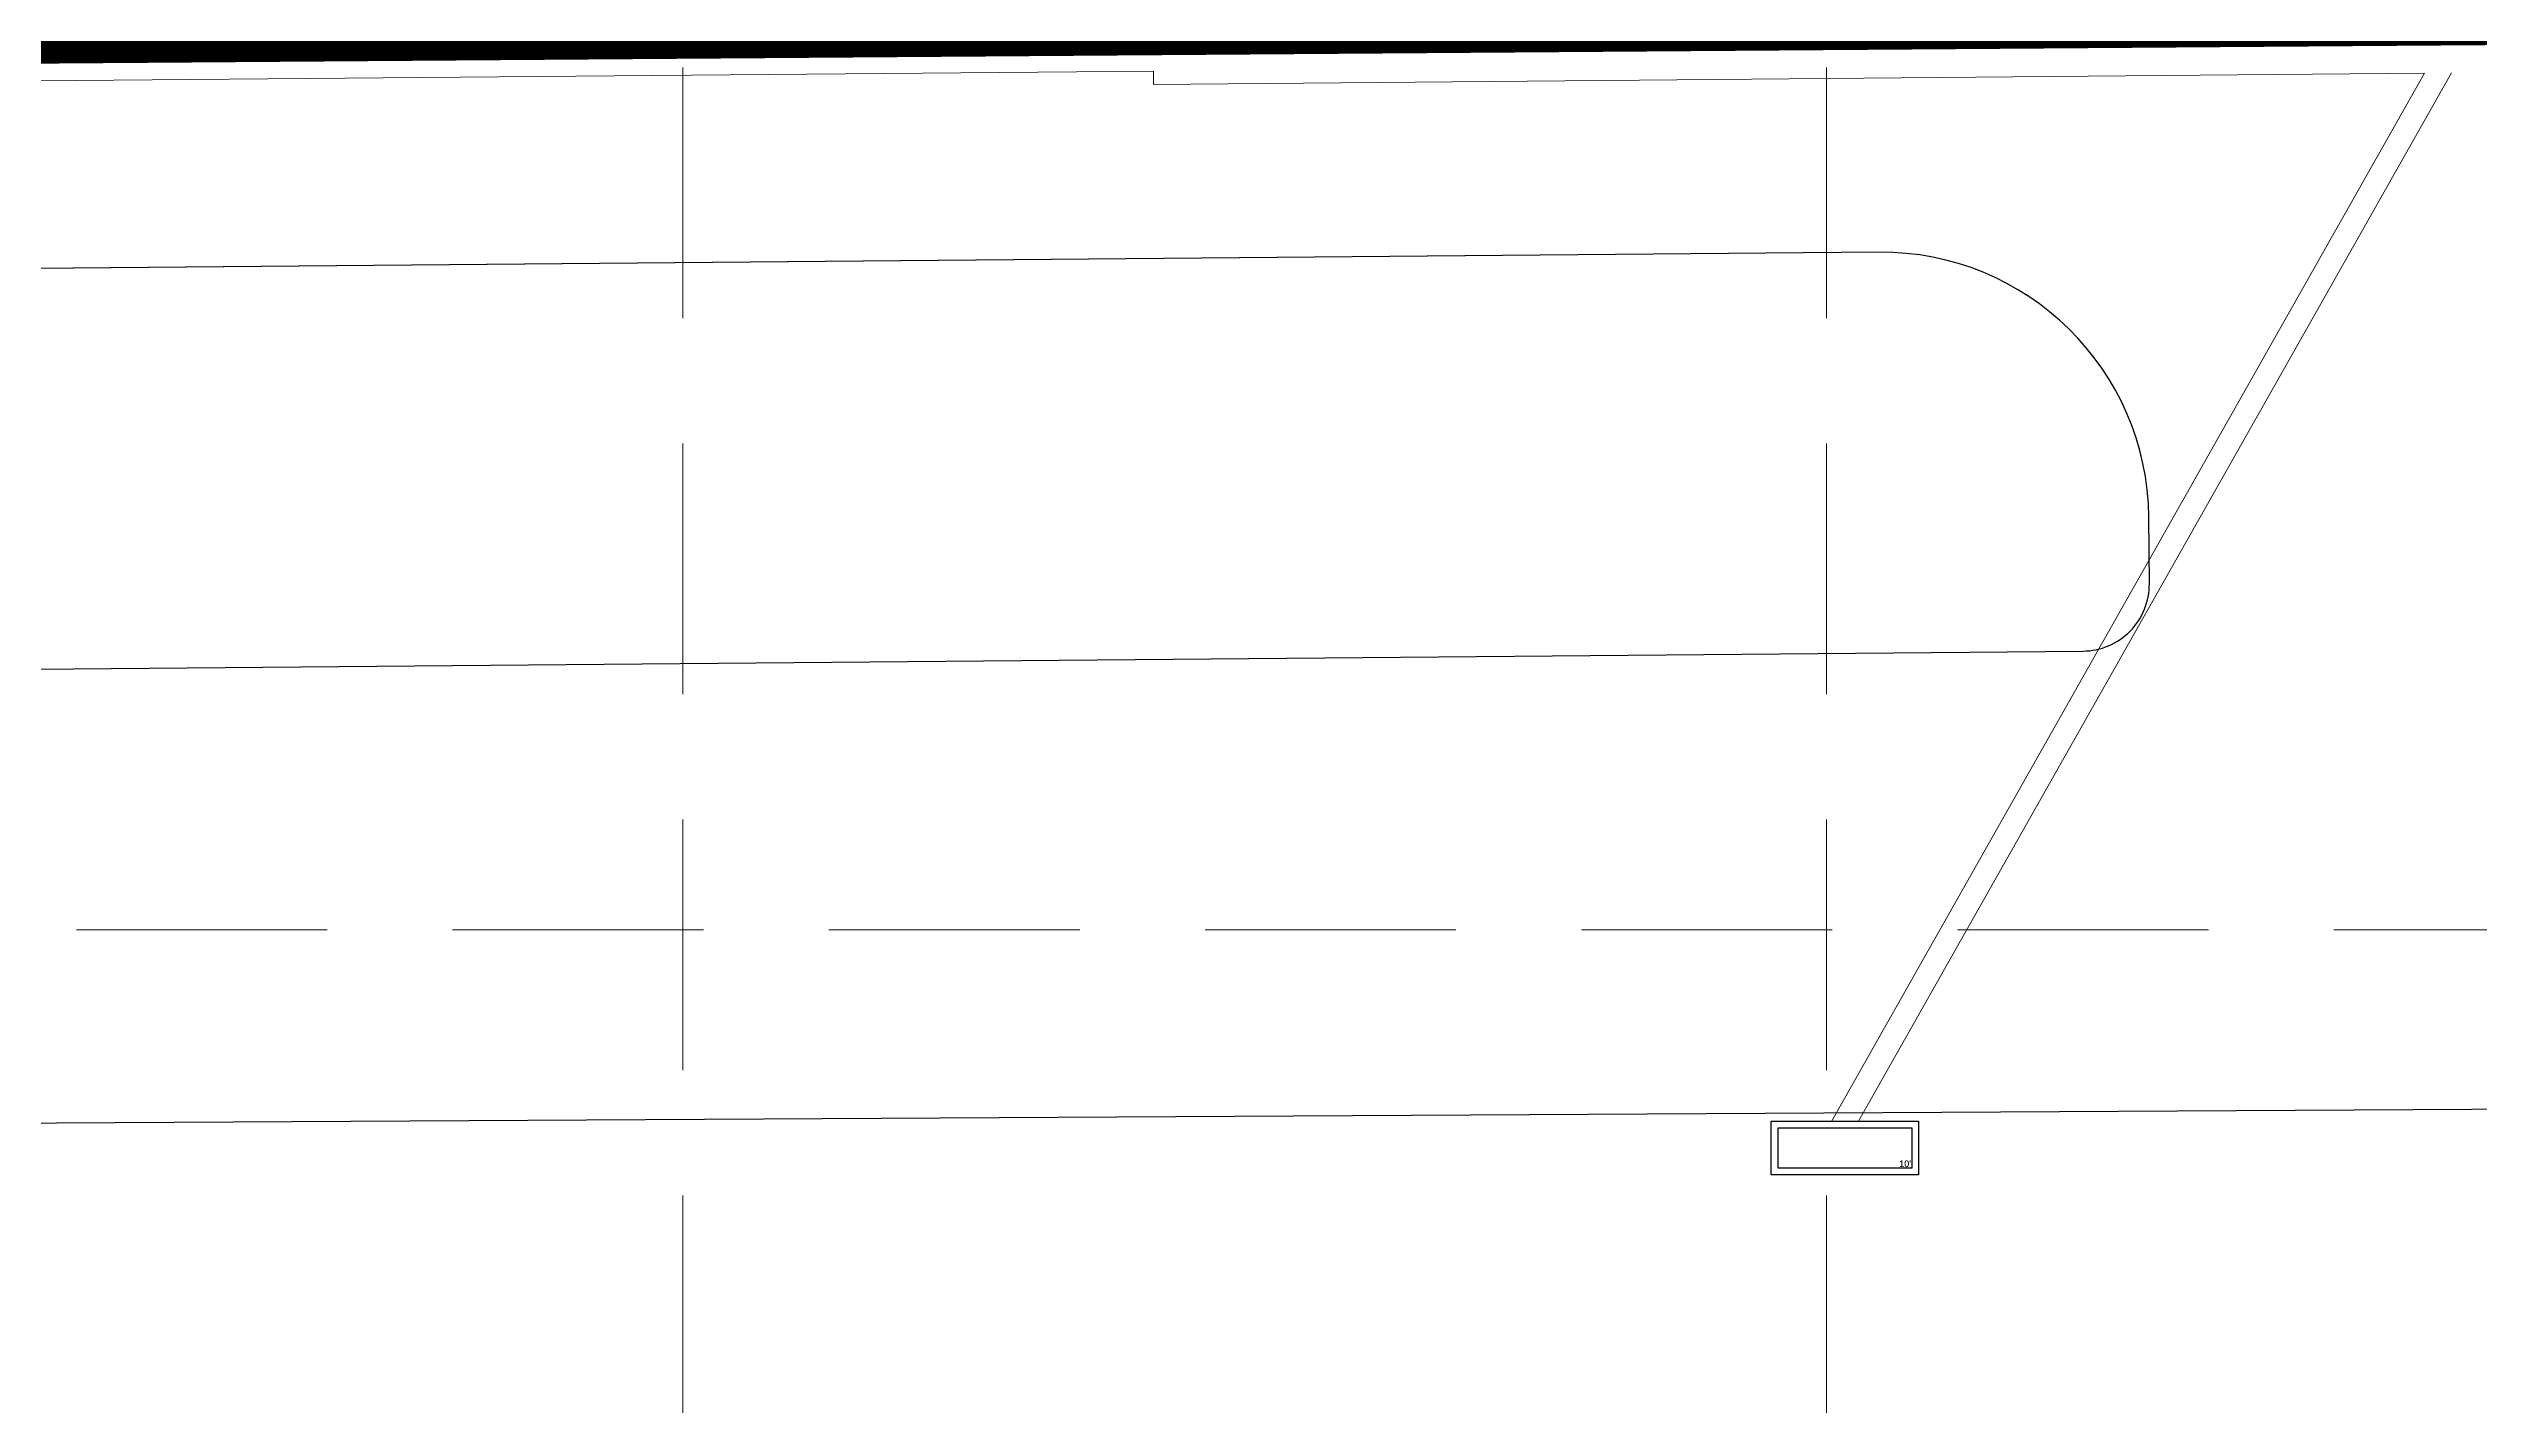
# Model space of a CAD drawing. Header units: inches. Extents: x 43981 to 49538, y 44001 to 47429.
# Drawn here: x 45476.8 to 45658.5, y 44567.5 to 44668.9 of the extents above; entities that cross this region are included whole.
import ezdxf

# ---------------------------------------------------------------- set-up
doc = ezdxf.new("R2010")
doc.units = ezdxf.units.IN
doc.header["$MEASUREMENT"] = 0
doc.linetypes.add('HIDDEN', pattern=[0.375, 0.25, -0.125])
for name, color, linetype in [('GRID', 254, 'HIDDEN'), ('LIMITS OF DISTURBANCE', 1, 'HIDDEN'), ('STORM', 5, 'Continuous'), ('XHO428BS$0$C-ROAD-BACK-E', 6, 'Continuous'), ('XHO428BS$0$C-ROAD-BACK-FUT', 14, 'Continuous')]:
    doc.layers.add(name, color=color, linetype=linetype)
doc.styles.add('XHO428BS$0$STANDARD', font='txt')

# ---------------------------------------------------------------- blocks, each defined once
blk = doc.blocks.new("XHO428BS$0$10' Curb Inlet")
at = {"linetype": 'Continuous'}
for points in [[(-5.5, -0.5), (-5.5, 3.5), (5.5, 3.5), (5.5, -0.5)], [(-5, 0), (-5, 3), (5, 3), (5, 0)]]:
    blk.add_lwpolyline(points, close=True, dxfattribs=at)
at = {"style": 'XHO428BS$0$STANDARD'}
blk.add_text("10'", height=0.5, dxfattribs=at).set_placement((4.07, 0.07))

msp = doc.modelspace()

# ---------------------------------------------------------------- linework, layer by layer
at = {"layer": 'GRID', "color": 252, "linetype": 'HIDDEN', "lineweight": 0, "ltscale": 75}
for p, q in [((45524.19, 47339.39), (45524.19, 44346.51)), ((45609.69, 47339.39), (45609.69, 44346.51)), ((44072.61, 44603.01), (49373.61, 44603.01))]:
    msp.add_line(p, q, dxfattribs=at)
at = {"layer": 'LIMITS OF DISTURBANCE', "ltscale": 200, "const_width": 8}
msp.add_lwpolyline([(44659.45, 45963.04), (44663.48, 44682.12), (44683.24, 44663.49), (44718.2, 44666.06), (48995.24, 44698.4)], dxfattribs=at)
at = {"layer": 'STORM', "lineweight": 0}
for p, q in [((45383.3, 44665.68), (45559.37, 44667.24)), ((45559.37, 44667.24), (45559.37, 44666.24)), ((45559.37, 44666.24), (45654.39, 44667.09)), ((45610.05, 44588.69), (45654.39, 44667.09)), ((45612.07, 44588.71), (45656.41, 44667.11))]:
    msp.add_line(p, q, dxfattribs=at)
at = {"layer": 'STORM', "linetype": 'Continuous'}
for p, q in [((45605.56, 44584.7), (45605.56, 44588.7)), ((45605.56, 44588.7), (45616.56, 44588.7)), ((45606.06, 44585.2), (45606.06, 44588.2)), ((45606.06, 44588.2), (45616.06, 44588.2)), ((45616.06, 44588.2), (45616.06, 44585.2)), ((45616.56, 44588.7), (45616.56, 44584.7)), ((45616.56, 44584.7), (45605.56, 44584.7)), ((45616.06, 44585.2), (45606.06, 44585.2))]:
    msp.add_line(p, q, dxfattribs=at)
for points in [[(45605.56, 44584.7), (45605.56, 44588.7), (45616.56, 44588.7), (45616.56, 44584.7)], [(45606.06, 44585.2), (45606.06, 44588.2), (45616.06, 44588.2), (45616.06, 44585.2)]]:
    msp.add_lwpolyline(points, close=True, dxfattribs=at)
at = {"layer": 'XHO428BS$0$C-ROAD-BACK-E', "color": 7}
msp.add_line((44614.42, 44583.73), (47826.43, 44601.83), dxfattribs=at)
at = {"layer": 'XHO428BS$0$C-ROAD-BACK-FUT', "color": 7, "lineweight": 0}
for p, q in [((45613.6, 44653.69), (45007.07, 44648.32)), ((45633.82, 44628.9), (45633.78, 44633.86)), ((45433.86, 44622.13), (45628.87, 44623.86))]:
    msp.add_line(p, q, dxfattribs=at)
at = {"layer": 'XHO428BS$0$C-ROAD-BACK-FUT', "color": 7}
for p, q in [((45613.6, 44653.69), (45007.07, 44648.32)), ((45633.82, 44628.9), (45633.78, 44633.86)), ((45433.86, 44622.13), (45628.87, 44623.86))]:
    msp.add_line(p, q, dxfattribs=at)
at = {"layer": 'XHO428BS$0$C-ROAD-BACK-FUT', "color": 7, "lineweight": 0}
for centre, radius, start, end in [((45613.78, 44633.69), 20, 0.5096, 90.5074), ((45628.82, 44628.86), 5, 270.5096, 0.5096)]:
    msp.add_arc(centre, radius, start, end, dxfattribs=at)
at = {"layer": 'XHO428BS$0$C-ROAD-BACK-FUT', "color": 7}
for centre, radius, start, end in [((45613.78, 44633.69), 20, 0.5096, 90.5074), ((45628.82, 44628.86), 5, 270.5096, 0.5096)]:
    msp.add_arc(centre, radius, start, end, dxfattribs=at)

# ---------------------------------------------------------------- block references
at = {"layer": 'STORM', "color": 5}
msp.add_blockref("XHO428BS$0$10' Curb Inlet", (45611.06, 44585.2), dxfattribs=at)

# ---------------------------------------------------------------- texts
at = {"layer": 'STORM', "style": 'XHO428BS$0$STANDARD'}
msp.add_text("10'", height=0.5, dxfattribs=at).set_placement((45615.12, 44585.27))
msp.add_text("10'", height=0.5, dxfattribs=at).set_placement((45615.12, 44585.27))

doc.saveas('drawing.dxf')
